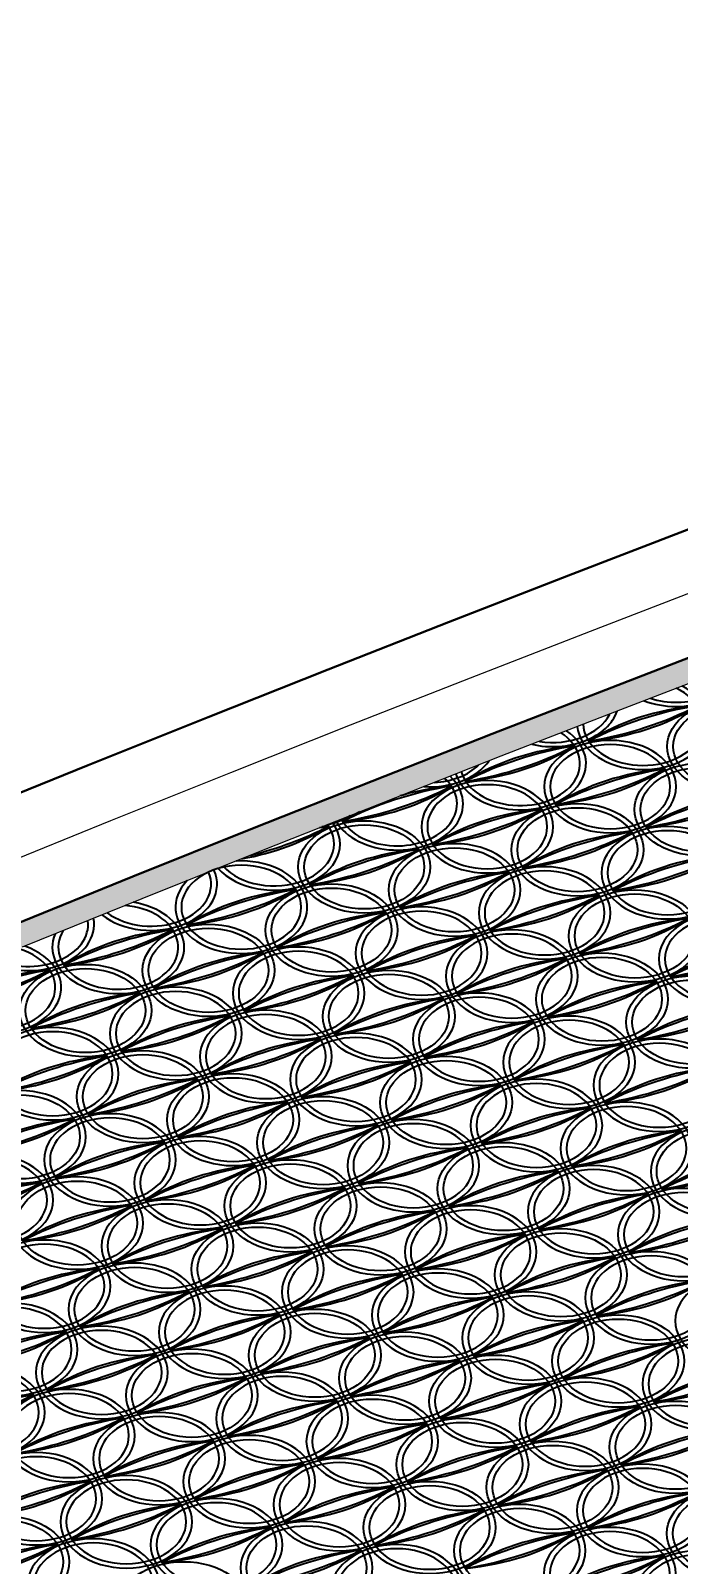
# Model space of a CAD drawing. Extents: x -2611510 to 954358, y -247163 to 181535.
# Drawn here: x 170616 to 176017, y 44740 to 57513 of the extents above; entities that cross this region are included whole.
import ezdxf

# ---------------------------------------------------------------- set-up
doc = ezdxf.new("R2010")
doc.units = 0
doc.linetypes.add('CENTER', pattern=[2, 1.25, -0.25, 0.25, -0.25])
doc.layers.get('Defpoints').update_dxf_attribs({"color": 8})
for name, color, linetype, lineweight in [('标注', 3, 'Continuous', 18), ('桥 中心线', 5, 'CENTER', 15), ('桥 构造粗实', 1, 'Continuous', 30)]:
    doc.layers.add(name, color=color, linetype=linetype, lineweight=lineweight)
doc.styles.add('仿宋字', font='仿宋_GB2312.TTF', dxfattribs={"width": 0.7})
doc.dimstyles.new('750', dxfattribs={"dimscale": 0, "dimtxt": 2.5, "dimasz": 1, "dimexe": 1, "dimexo": 1, "dimgap": 0, "dimtad": 0, "dimdec": 0, "dimlfac": 0.1, "dimrnd": 0.1, "dimzin": 12, "dimdsep": 46, "dimtxsty": '仿宋字', "dimblk": 'OBLIQUE', "dimcen": -1, "dimclrd": 256, "dimclre": 256, "dimclrt": 256, "dimadec": 4, "dimazin": 0, "dimtp": 2, "dimtm": 3, "dimtfac": 0.5, "dimtdec": 0, "dimtmove": 2, "dimatfit": 3, "dimldrblk": 'OBLIQUE', "dimfxl": 3, "dimfxlon": 1, "dimtvp": 0.7, "dimtolj": 1, "dimtzin": 12, "dimarcsym": 0})

# ---------------------------------------------------------------- blocks, each defined once
blk = doc.blocks.new('332323')
at = {"color": 8}
for centre, major_axis, start_param, end_param in [((5363, 12415), (550, 0), 4.208411, 6.221071), ((5363, 12415), (500, 0), 4.273088, 6.156535), ((5090, 11889), (550, 0), 3.210379, 7.22285), ((5090, 11889), (500, 0), 3.163002, 7.270132), ((5775, 10860), (1697, 0), 1.707987, 2.30627), ((6127, 10331), (-2505, 0), -1.335396, -0.933532), ((4404, 12917), (1697, 0), -1.433605, -0.835323), ((4052, 13446), (-2505, 0), 1.806196, 2.208061), ((4338, 12080), (-550, 0), 7.529908, 9.191627), ((4338, 12080), (-500, 0), 7.625521, 9.096014), ((4064, 11554), (550, 0), 3.368823, 7.07306), ((4064, 11554), (500, 0), 3.339515, 7.102279), ((4749, 10525), (1697, 0), 1.707987, 2.30627), ((5102, 9997), (2505, 0), 1.806196, 2.208061), ((3379, 12583), (1697, 0), -1.433605, -0.835323), ((3027, 13111), (2505, 0), -1.335396, -0.933532), ((4816, 11362), (-550, 0), 3.141593, 9.424778), ((4816, 11362), (-500, 0), 3.141593, 9.424778), ((3312, 11746), (550, 0), 4.618338, 5.828695), ((3312, 11746), (500, 0), 4.783256, 5.663777), ((5501, 10334), (1697, 0), 1.707987, 2.30627), ((5853, 9805), (-2505, 0), -1.335396, -0.933532), ((4131, 12391), (-1697, 0), 1.707987, 2.30627), ((3778, 12920), (2505, 0), -1.335396, -0.933532), ((3039, 11219), (-550, 0), 6.67101, 10.06263), ((3039, 11219), (-500, 0), 6.658167, 10.075382), ((3791, 11028), (-550, 0), 3.141593, 9.424778), ((3791, 11028), (-500, 0), 3.141593, 9.424778), ((4076, 9662), (-2505, 0), -1.335396, -0.933532), ((2354, 12248), (-1697, 0), 1.707987, 2.30627), ((2001, 12777), (2505, 0), -1.335396, -0.933532), ((3724, 10191), (1697, 0), 1.707987, 1.971312), ((6253, 10142), (1697, 0), 1.707987, 2.30627), ((6605, 9614), (-2505, 0), -1.335396, -0.933532), ((4883, 12200), (-1697, 0), 1.707987, 2.30627), ((4530, 12728), (-2505, 0), 1.806196, 2.208061), ((2287, 11411), (-550, 0), 8.165664, 8.573196), ((3724, 10191), (1697, 0), 2.197113, 2.30627), ((4476, 9999), (-1697, 0), -1.433605, -0.835323), ((4828, 9470), (-2505, 0), -1.335396, -0.933532), ((3105, 12056), (1697, 0), -1.433605, -0.835323), ((2753, 12585), (-2505, 0), 1.806196, 2.208061), ((2013, 10885), (550, 0), 3.69561, 6.763329), ((2013, 10885), (500, 0), 3.699039, 6.759797), ((1328, 11913), (-1697, 0), 1.819061, 2.30627), ((976, 12442), (-2505, 0), 1.911397, 2.208061), ((3051, 9327), (-2505, 0), -1.335396, -1.304724), ((2699, 9856), (-1697, 0), -1.433605, -1.400102), ((5294, 10645), (-550, 0), 3.141593, 9.424778), ((5294, 10645), (-500, 0), 3.141593, 9.424778), ((3517, 10502), (-550, 0), 3.141593, 9.424778), ((5228, 9808), (-1697, 0), -1.433605, -0.835323), ((5580, 9279), (-2505, 0), -1.335396, -0.933532), ((3857, 11865), (-1697, 0), 1.707987, 2.30627), ((3505, 12394), (2505, 0), -1.335396, -0.933532), ((1740, 10358), (-550, 0), 5.67159, 11.07587), ((3450, 9665), (1697, 0), 1.707987, 2.30627), ((3803, 9136), (2505, 0), 1.806196, 2.208061), ((2080, 11722), (-1697, 0), 1.707987, 2.30627), ((1728, 12250), (-2505, 0), 1.806196, 2.208061), ((5979, 9616), (1697, 0), 1.707987, 2.30627), ((6332, 9087), (-2505, 0), -1.335396, -0.933532), ((4609, 11673), (-1697, 0), 1.707987, 2.30627), ((4257, 12202), (2505, 0), -1.335396, -0.933532), ((988, 10550), (550, 0), 3.871521, 6.595802), ((988, 10550), (500, 0), 3.892455, 6.574739), ((1740, 10358), (-500, 0), 3.141593, 9.424778), ((4202, 9473), (1697, 0), 1.707987, 2.30627), ((4554, 8944), (-2505, 0), -1.335396, -0.933532), ((2832, 11530), (-1697, 0), 1.707987, 2.30627), ((2480, 12059), (2505, 0), -1.335396, -0.933532), ((4269, 10310), (-550, 0), 3.141593, 9.424778), ((4269, 10310), (-500, 0), 3.141593, 9.424778), ((2425, 9330), (1697, 0), 1.707987, 2.30627), ((2777, 8801), (-2505, 0), -1.335396, -0.933532), ((1055, 11387), (1697, 0), -1.433605, -0.835323), ((702, 11916), (-2505, 0), 1.806196, 2.208061), ((714, 10024), (550, 0), 2.847244, 7.625588), ((714, 10024), (500, 0), 2.733239, 7.739592), ((3243, 9975), (-550, 0), 3.141593, 9.424778), ((4954, 9281), (1697, 0), 1.707987, 2.30627), ((5306, 8753), (-2505, 0), -1.335396, -0.933532), ((3584, 11339), (1697, 0), -1.433605, -0.835323), ((3231, 11867), (-2505, 0), 1.806196, 2.208061), ((-37, 10215), (550, 0), 4.063146, 6.412427), ((-37, 10215), (500, 0), 4.10501, 6.370381), ((3177, 9138), (-1697, 0), -1.433605, -0.835323), ((3529, 8609), (-2505, 0), -1.335396, -0.933532), ((1806, 11195), (-1697, 0), 1.707987, 2.30627), ((1454, 11724), (-2505, 0), 1.806196, 2.208061), ((3243, 9975), (-500, 0), 3.141593, 9.424778), ((5706, 9090), (1697, 0), 1.707987, 2.30627), ((6058, 8561), (2505, 0), 1.806196, 2.208061), ((4335, 11147), (-1697, 0), 1.707987, 2.30627), ((3983, 11676), (2505, 0), -1.335396, -0.933532), ((5772, 9927), (-550, 0), 3.141593, 9.424778), ((5772, 9927), (-500, 0), 3.141593, 9.424778), ((1400, 8995), (-1697, 0), -1.433605, -0.835323), ((1752, 8466), (2505, 0), 1.806196, 2.208061), ((29, 11052), (-1697, 0), 1.707987, 2.30627), ((-323, 11581), (-2505, 0), 1.806196, 2.208061), ((3929, 8947), (1697, 0), 1.707987, 2.30627), ((4281, 8418), (2505, 0), 1.806196, 2.208061), ((2558, 11004), (-1697, 0), 1.707987, 2.30627), ((2206, 11533), (2505, 0), -1.335396, -0.933532), ((3995, 9784), (-550, 0), 3.141593, 9.424778), ((3995, 9784), (-500, 0), 3.141593, 9.424778), ((-311, 9689), (-550, 0), 6.233264, 10.531022), ((-311, 9689), (-500, 0), 6.1665, 10.598033), ((2151, 8804), (-1697, 0), -1.433605, -0.835323), ((2504, 8275), (2505, 0), 1.806196, 2.208061), ((781, 10861), (-1697, 0), 1.707987, 2.30627), ((429, 11390), (2505, 0), -1.335396, -0.933532), ((2218, 9641), (-550, 0), 3.141593, 9.424778), ((2218, 9641), (-500, 0), 3.141593, 9.424778), ((6457, 8898), (1697, 0), 1.707987, 2.30627), ((6810, 8370), (-2505, 0), -1.335396, -0.933532), ((5087, 10956), (-1697, 0), 1.707987, 2.30627), ((4735, 11484), (2505, 0), -1.335396, -0.933532), ((374, 8660), (1697, 0), 1.707987, 2.30627), ((727, 8132), (-2505, 0), -1.335396, -0.933532), ((-996, 10718), (-1697, 0), 1.707987, 2.30627), ((-1348, 11246), (-2505, 0), 1.806196, 2.208061), ((4680, 8755), (1697, 0), 1.707987, 2.30627), ((5033, 8226), (-2505, 0), -1.335396, -0.933532), ((3310, 10812), (1697, 0), -1.433605, -0.835323), ((2958, 11341), (2505, 0), -1.335396, -0.933532), ((2903, 8612), (1697, 0), 1.707987, 2.30627), ((3255, 8083), (-2505, 0), -1.335396, -0.933532), ((1533, 10669), (1697, 0), -1.433605, -0.835323), ((1181, 11198), (-2505, 0), 1.806196, 2.208061), ((5432, 8564), (-1697, 0), -1.433605, -0.835323), ((5784, 8035), (-2505, 0), -1.335396, -0.933532), ((4062, 10621), (1697, 0), -1.433605, -0.835323), ((3709, 11150), (-2505, 0), 1.806196, 2.208061), ((1126, 8469), (-1697, 0), -1.433605, -0.835323), ((1478, 7940), (-2505, 0), -1.335396, -0.933532), ((-244, 10526), (-1697, 0), 1.707987, 2.30627), ((-597, 11055), (-2505, 0), 1.806196, 2.208061), ((1193, 9306), (-550, 0), 3.141593, 9.424778), ((1193, 9306), (-500, 0), 3.141593, 9.424778), ((3655, 8421), (-1697, 0), -1.433605, -0.835323), ((4007, 7892), (-2505, 0), -1.335396, -0.933532), ((2285, 10478), (-1697, 0), 1.707987, 2.30627), ((1932, 11006), (-2505, 0), 1.806196, 2.208061), ((3721, 9258), (-550, 0), 3.141593, 9.424778), ((3721, 9258), (-500, 0), 3.141593, 9.424778), ((1878, 8277), (1697, 0), 1.707987, 2.30627), ((2230, 7749), (-2505, 0), -1.335396, -0.933532), ((507, 10335), (-1697, 0), 1.707987, 2.30627), ((155, 10863), (2505, 0), -1.335396, -0.933532), ((1944, 9114), (-550, 0), 3.141593, 9.424778), ((1944, 9114), (-500, 0), 3.141593, 9.424778), ((6184, 8372), (1697, 0), 1.707987, 2.30627), ((6536, 7843), (2505, 0), 1.806196, 2.208061), ((4813, 10429), (-1697, 0), 1.707987, 2.30627), ((4461, 10958), (2505, 0), -1.335396, -0.933532), ((167, 8971), (-550, 0), 3.141593, 9.424778), ((4407, 8229), (1697, 0), 1.707987, 2.30627), ((4759, 7700), (2505, 0), 1.806196, 2.208061), ((3036, 10286), (-1697, 0), 1.707987, 2.30627), ((2684, 10815), (2505, 0), -1.335396, -0.933532), ((4473, 9066), (-550, 0), 3.141593, 9.424778), ((4473, 9066), (-500, 0), 3.141593, 9.424778), ((167, 8971), (-500, 0), 3.141593, 9.424778), ((2630, 8086), (1697, 0), 1.707987, 2.30627), ((2982, 7557), (-2505, 0), -1.335396, -0.933532), ((1259, 10143), (-1697, 0), 1.707987, 2.30627), ((907, 10672), (2505, 0), -1.335396, -0.933532), ((2696, 8923), (-550, 0), 3.141593, 9.424778), ((2696, 8923), (-500, 0), 3.141593, 9.424778), ((5158, 8037), (1697, 0), 1.707987, 2.30627), ((5511, 7509), (-2505, 0), -1.335396, -0.933532), ((3788, 10095), (-1697, 0), 1.707987, 2.30627), ((3436, 10623), (2505, 0), -1.335396, -0.933532), ((5225, 8875), (-550, 0), 3.141593, 9.424778), ((5225, 8875), (-500, 0), 3.141593, 9.424778), ((852, 7943), (1697, 0), 1.707987, 2.30627), ((1205, 7414), (-2505, 0), -1.335396, -0.933532), ((-518, 10000), (-1697, 0), 1.707987, 2.30627), ((-870, 10529), (2505, 0), -1.335396, -0.933532), ((3381, 7894), (1697, 0), 1.707987, 2.30627), ((3734, 7365), (-2505, 0), -1.335396, -0.933532), ((2011, 9951), (-1697, 0), 1.707987, 2.30627), ((1659, 10480), (-2505, 0), 1.806196, 2.208061), ((5910, 7846), (-1697, 0), -1.433605, -0.835323), ((6262, 7317), (-2505, 0), -1.335396, -0.933532), ((4540, 9903), (1697, 0), -1.433605, -0.835323), ((4188, 10432), (-2505, 0), 1.806196, 2.208061), ((-106, 8445), (-550, 0), 3.141593, 9.424778), ((1604, 7751), (-1697, 0), -1.433605, -0.835323), ((1956, 7222), (-2505, 0), -1.335396, -0.933532), ((234, 9808), (1697, 0), -1.433605, -0.835323), ((-118, 10337), (-2505, 0), 1.806196, 2.208061), ((4133, 7703), (-1697, 0), -1.433605, -0.835323), ((4485, 7174), (-2505, 0), -1.335396, -0.933532), ((2763, 9760), (-1697, 0), 1.707987, 2.30627), ((2410, 10289), (-2505, 0), 1.806196, 2.208061), ((4200, 8540), (-550, 0), 3.141593, 9.424778), ((4200, 8540), (-500, 0), 3.141593, 9.424778), ((2356, 7560), (-1697, 0), -1.433605, -0.835323), ((2708, 7031), (-2505, 0), -1.335396, -0.933532), ((986, 9617), (-1697, 0), 1.707987, 2.30627), ((633, 10146), (-2505, 0), 1.806196, 2.208061), ((4885, 7511), (1697, 0), 1.707987, 2.30627), ((5237, 6982), (2505, 0), 1.806196, 2.208061), ((3514, 9568), (-1697, 0), 1.707987, 2.30627), ((3162, 10097), (2505, 0), -1.335396, -0.933532), ((4951, 8348), (-550, 0), 3.141593, 9.424778), ((4951, 8348), (-500, 0), 3.141593, 9.424778), ((579, 7416), (1697, 0), 1.707987, 2.30627), ((931, 6888), (-2505, 0), -1.335396, -0.933532), ((-792, 9474), (-1697, 0), 1.707987, 2.30627), ((-1144, 10002), (-2505, 0), 1.806196, 2.208061), ((645, 8253), (-550, 0), 3.141593, 9.424778), ((645, 8253), (-500, 0), 3.141593, 9.424778), ((3174, 8205), (-550, 0), 3.141593, 9.424778), ((1397, 8062), (-550, 0), 3.141593, 9.424778), ((3108, 7368), (1697, 0), 1.707987, 2.30627), ((3460, 6839), (-2505, 0), -1.335396, -0.933532), ((1737, 9425), (-1697, 0), 1.707987, 2.30627), ((1385, 9954), (2505, 0), -1.335396, -0.933532), ((3174, 8205), (-500, 0), 3.141593, 9.424778), ((5637, 7320), (1697, 0), 1.707987, 2.30627), ((5989, 6791), (-2505, 0), -1.335396, -0.933532), ((4266, 9377), (-1697, 0), 1.707987, 2.30627), ((3914, 9906), (2505, 0), -1.335396, -0.933532), ((5703, 8157), (-550, 0), 3.141593, 9.424778), ((-380, 7919), (-550, 0), 3.141593, 9.424778), ((1331, 7225), (1697, 0), 1.707987, 2.30627), ((1683, 6696), (-2505, 0), -1.335396, -0.933532), ((-40, 9282), (-1697, 0), 1.707987, 2.30627), ((-392, 9811), (2505, 0), -1.335396, -0.933532), ((1397, 8062), (-500, 0), 3.141593, 9.424778), ((3859, 7177), (1697, 0), 1.707987, 2.30627), ((4212, 6648), (-2505, 0), -1.335396, -0.933532), ((2489, 9234), (1697, 0), -1.433605, -0.835323), ((2137, 9762), (-2505, 0), 1.806196, 2.208061), ((6388, 7128), (1697, 0), 1.707987, 2.30627), ((6741, 6599), (-2505, 0), -1.335396, -0.933532), ((5018, 9185), (1697, 0), -1.433605, -0.835323), ((4666, 9714), (-2505, 0), 1.806196, 2.208061), ((-380, 7919), (-500, 0), 3.141593, 9.424778), ((2082, 7033), (-1697, 0), -1.433605, -0.835323), ((2435, 6505), (-2505, 0), -1.335396, -0.933532), ((712, 9091), (-1697, 0), 1.707987, 2.30627), ((360, 9619), (2505, 0), -1.335396, -0.933532), ((4678, 7822), (-550, 0), 3.141593, 9.424778), ((305, 6890), (-1697, 0), -1.433605, -0.835323), ((657, 6361), (-2505, 0), -1.335396, -0.933532), ((-1065, 8947), (1697, 0), -1.433605, -0.835323), ((-1417, 9476), (-2505, 0), 1.806196, 2.208061), ((372, 7727), (-550, 0), 3.141593, 9.424778), ((4611, 6985), (-1697, 0), -1.433605, -0.835323), ((4963, 6456), (-2505, 0), -1.335396, -0.933532), ((3241, 9042), (-1697, 0), 1.707987, 2.30627), ((2889, 9571), (-2505, 0), 1.806196, 2.208061), ((4678, 7822), (-500, 0), 3.141593, 9.424778), ((1124, 7536), (-550, 0), 3.141593, 9.424778), ((2834, 6842), (1697, 0), 1.707987, 2.30627), ((3186, 6313), (-2505, 0), -1.335396, -0.933532), ((1464, 8899), (-1697, 0), 1.707987, 2.30627), ((1111, 9428), (-2505, 0), 1.806196, 2.208061), ((5363, 6793), (1697, 0), 1.707987, 2.30627), ((5715, 6265), (2505, 0), 1.806196, 2.208061), ((3993, 8851), (-1697, 0), 1.707987, 2.30627), ((3640, 9379), (2505, 0), -1.335396, -0.933532), ((5430, 7631), (-550, 0), 3.141593, 9.424778), ((5430, 7631), (-500, 0), 3.141593, 9.424778), ((1057, 6699), (1697, 0), 1.707987, 2.30627), ((1409, 6170), (-2505, 0), -1.335396, -0.933532), ((-313, 8756), (-1697, 0), 1.707987, 2.30627), ((-666, 9285), (2505, 0), -1.335396, -0.933532), ((1124, 7536), (-500, 0), 3.141593, 9.424778), ((3586, 6650), (1697, 0), 1.707987, 2.30627), ((3938, 6122), (-2505, 0), -1.335396, -0.933532), ((2215, 8707), (-1697, 0), 1.707987, 2.30627), ((1863, 9236), (2505, 0), -1.335396, -0.933532), ((3652, 7487), (-550, 0), 3.141593, 9.424778), ((3652, 7487), (-500, 0), 3.141593, 9.424778), ((1809, 6507), (1697, 0), 1.707987, 2.30627), ((2161, 5978), (-2505, 0), -1.335396, -0.933532), ((438, 8564), (-1697, 0), 1.707987, 2.30627), ((86, 9093), (-2505, 0), 1.806196, 2.208061), ((6115, 6602), (1697, 0), 1.707987, 2.30627), ((6467, 6073), (-2505, 0), -1.335396, -0.933532), ((4744, 8659), (1697, 0), -1.433605, -0.835323), ((4392, 9188), (2505, 0), -1.335396, -0.933532), ((98, 7201), (-550, 0), 3.141593, 9.424778), ((98, 7201), (-500, 0), 3.141593, 9.424778), ((2627, 7153), (-550, 0), 3.141593, 9.424778), ((4338, 6459), (1697, 0), 1.707987, 2.30627), ((4690, 5930), (-2505, 0), -1.335396, -0.933532), ((2967, 8516), (1697, 0), -1.433605, -0.835323), ((2615, 9045), (-2505, 0), 1.806196, 2.208061), ((2560, 6316), (-1697, 0), -1.433605, -0.835323), ((2913, 5787), (-2505, 0), -1.335396, -0.933532), ((1190, 8373), (-1697, 0), 1.707987, 2.30627), ((838, 8902), (-2505, 0), 1.806196, 2.208061), ((2627, 7153), (-500, 0), 3.141593, 9.424778), ((5089, 6267), (-1697, 0), -1.433605, -0.835323), ((5442, 5738), (2505, 0), 1.806196, 2.208061), ((3719, 8324), (-1697, 0), 1.707987, 2.30627), ((3367, 8853), (-2505, 0), 1.806196, 2.208061), ((5156, 7104), (-550, 0), 3.141593, 9.424778), ((5156, 7104), (-500, 0), 3.141593, 9.424778), ((783, 6172), (1697, 0), 1.707987, 2.30627), ((1136, 5644), (-2505, 0), -1.335396, -0.933532), ((-587, 8230), (-1697, 0), 1.707987, 2.30627), ((-939, 8758), (-2505, 0), 1.806196, 2.208061), ((850, 7009), (-550, 0), 3.141593, 9.424778), ((3312, 6124), (1697, 0), 1.707987, 2.30627), ((3664, 5595), (-2505, 0), -1.335396, -0.933532), ((1942, 8181), (-1697, 0), 1.707987, 2.30627), ((1590, 8710), (2505, 0), -1.335396, -0.933532), ((3379, 6961), (-550, 0), 3.141593, 9.424778), ((3379, 6961), (-500, 0), 3.141593, 9.424778), ((5908, 6913), (-550, 0), 3.141593, 9.424778), ((1535, 5981), (1697, 0), 1.707987, 2.30627), ((1887, 5452), (-2505, 0), -1.335396, -0.933532), ((165, 8038), (-1697, 0), 1.707987, 2.30627), ((-188, 8567), (2505, 0), -1.335396, -0.933532), ((1602, 6818), (-550, 0), 3.141593, 9.424778), ((1602, 6818), (-500, 0), 3.141593, 9.424778), ((4131, 6770), (-550, 0), 3.141593, 9.424778), ((5841, 6076), (1697, 0), 1.707987, 2.30627), ((6193, 5547), (2505, 0), 1.806196, 2.208061), ((4471, 8133), (-1697, 0), 1.707987, 2.30627), ((4118, 8662), (2505, 0), -1.335396, -0.933532), ((-175, 6675), (-550, 0), 3.141593, 9.424778), ((4064, 5933), (1697, 0), 1.707987, 2.30627), ((4416, 5404), (-2505, 0), -1.335396, -0.933532), ((2694, 7990), (-1697, 0), 1.707987, 2.30627), ((2341, 8518), (2505, 0), -1.335396, -0.933532), ((4131, 6770), (-500, 0), 3.141593, 9.424778), ((-175, 6675), (-500, 0), 3.141593, 9.424778), ((2287, 5789), (1697, 0), 1.707987, 2.30627), ((2639, 5261), (-2505, 0), -1.335396, -0.933532), ((916, 7847), (-1697, 0), 1.707987, 2.30627), ((564, 8375), (2505, 0), -1.335396, -0.933532), ((4816, 5741), (1697, 0), 1.707987, 2.30627), ((5168, 5212), (-2505, 0), -1.335396, -0.933532), ((3445, 7798), (-1697, 0), 1.707987, 2.30627), ((3093, 8327), (-2505, 0), 1.806196, 2.208061), ((510, 5646), (-1697, 0), -1.433605, -0.835323), ((862, 5117), (-2505, 0), -1.335396, -0.933532), ((-861, 7703), (1697, 0), -1.433605, -0.835323), ((-1213, 8232), (2505, 0), -1.335396, -0.933532), ((576, 6483), (-550, 0), 3.141593, 9.424778), ((576, 6483), (-500, 0), 3.141593, 9.424778), ((3039, 5598), (-1697, 0), -1.433605, -0.835323), ((3391, 5069), (-2505, 0), -1.335396, -0.933532), ((1668, 7655), (1697, 0), -1.433605, -0.835323), ((1316, 8184), (-2505, 0), 1.806196, 2.208061), ((5634, 6387), (-550, 0), 3.141593, 9.424778), ((1328, 6292), (-550, 0), 3.141593, 9.424778), ((5567, 5549), (-1697, 0), -1.433605, -0.835323), ((5920, 5021), (-2505, 0), -1.335396, -0.933532), ((4197, 7607), (-1697, 0), 1.707987, 2.30627), ((3845, 8135), (-2505, 0), 1.806196, 2.208061), ((5634, 6387), (-500, 0), 3.141593, 9.424778), ((-449, 6149), (-550, 0), 3.141593, 9.424778), ((1261, 5455), (-1697, 0), -1.433605, -0.835323), ((1614, 4926), (-2505, 0), -1.335396, -0.933532), ((-109, 7512), (-1697, 0), 1.707987, 2.30627), ((-461, 8041), (-2505, 0), 1.806196, 2.208061), ((3790, 5406), (-1697, 0), -1.433605, -0.835323), ((4143, 4878), (-2505, 0), -1.335396, -0.933532), ((2420, 7463), (-1697, 0), 1.707987, 2.30627), ((2068, 7992), (-2505, 0), 1.806196, 2.208061), ((6319, 5358), (1697, 0), 1.707987, 2.30627), ((6671, 4829), (2505, 0), 1.806196, 2.208061), ((4949, 7415), (-1697, 0), 1.707987, 2.30627), ((4597, 7944), (2505, 0), -1.335396, -0.933532), ((-449, 6149), (-500, 0), 3.141593, 9.424778), ((2013, 5263), (1697, 0), 1.707987, 2.30627), ((2365, 4734), (-2505, 0), -1.335396, -0.933532), ((643, 7320), (-1697, 0), 1.707987, 2.30627), ((291, 7849), (-2505, 0), 1.806196, 2.208061), ((2080, 6100), (-550, 0), 3.141593, 9.424778), ((2080, 6100), (-500, 0), 3.141593, 9.424778), ((4542, 5215), (1697, 0), 1.707987, 2.30627), ((4894, 4686), (-2505, 0), -1.335396, -0.933532), ((3172, 7272), (-1697, 0), 1.707987, 2.30627), ((2819, 7801), (2505, 0), -1.335396, -0.933532), ((4609, 6052), (-550, 0), 3.141593, 9.424778), ((4609, 6052), (-500, 0), 3.141593, 9.424778), ((236, 5120), (1697, 0), 1.707987, 2.30627), ((588, 4591), (-2505, 0), -1.335396, -0.933532), ((-1134, 7177), (-1697, 0), 1.707987, 2.30627), ((-1487, 7706), (2505, 0), -1.335396, -0.933532), ((303, 5957), (-550, 0), 3.141593, 9.424778), ((303, 5957), (-500, 0), 3.141593, 9.424778), ((2832, 5909), (-550, 0), 3.141593, 9.424778), ((1054, 5765), (-550, 0), 3.141593, 9.424778), ((2765, 5072), (1697, 0), 1.707987, 2.30627), ((3117, 4543), (-2505, 0), -1.335396, -0.933532), ((1395, 7129), (-1697, 0), 1.707987, 2.30627), ((1042, 7658), (2505, 0), -1.335396, -0.933532), ((2832, 5909), (-500, 0), 3.141593, 9.424778), ((5294, 5023), (1697, 0), 1.707987, 2.30627), ((5646, 4494), (-2505, 0), -1.335396, -0.933532), ((3923, 7080), (1697, 0), -1.433605, -0.835323), ((3571, 7609), (-2505, 0), 1.806196, 2.208061), ((988, 4928), (1697, 0), 1.707987, 2.30627), ((1340, 4400), (-2505, 0), -1.335396, -0.933532), ((-383, 6986), (1697, 0), -1.433605, -0.835323), ((-735, 7514), (2505, 0), -1.335396, -0.933532), ((1054, 5765), (-500, 0), 3.141593, 9.424778), ((3517, 4880), (-1697, 0), -1.433605, -0.835323), ((3869, 4351), (-2505, 0), -1.335396, -0.933532), ((2146, 6937), (-1697, 0), 1.707987, 2.30627), ((1794, 7466), (2505, 0), -1.335396, -0.933532), ((6046, 4832), (-1697, 0), -1.433605, -0.835323), ((6398, 4303), (-2505, 0), -1.335396, -0.933532), ((4675, 6889), (-1697, 0), 1.707987, 2.30627), ((4323, 7418), (-2505, 0), 1.806196, 2.208061), ((1740, 4737), (-1697, 0), -1.433605, -0.835323), ((2092, 4208), (-2505, 0), -1.335396, -0.933532), ((369, 6794), (-1697, 0), 1.707987, 2.30627), ((17, 7323), (-2505, 0), 1.806196, 2.208061), ((1806, 5574), (-550, 0), 3.141593, 9.424778), ((29, 5431), (-550, 0), 3.141593, 9.424778), ((29, 5431), (-500, 0), 3.141593, 9.424778), ((2558, 5382), (-550, 0), 3.141593, 9.424778), ((4268, 4689), (1697, 0), 1.707987, 2.30627), ((4621, 4160), (-2505, 0), -1.335396, -0.933532), ((2898, 6746), (-1697, 0), 1.707987, 2.30627), ((2546, 7275), (-2505, 0), 1.806196, 2.208061), ((781, 5239), (-550, 0), 3.141593, 9.424778), ((2491, 4545), (1697, 0), 1.707987, 2.30627), ((2844, 4017), (-2505, 0), -1.335396, -0.933532), ((1121, 6603), (-1697, 0), 1.707987, 2.30627), ((769, 7131), (2505, 0), -1.335396, -0.933532), ((2558, 5382), (-500, 0), 3.141593, 9.424778), ((5020, 4497), (1697, 0), 1.707987, 2.30627), ((5373, 3968), (-2505, 0), -1.335396, -0.933532), ((3650, 6554), (-1697, 0), 1.707987, 2.30627), ((3298, 7083), (2505, 0), -1.335396, -0.933532), ((5087, 5334), (-550, 0), 3.141593, 9.424778), ((5087, 5334), (-500, 0), 3.141593, 9.424778), ((714, 4402), (1697, 0), 1.707987, 2.30627), ((1067, 3873), (2505, 0), 1.806196, 2.208061), ((-656, 6459), (-1697, 0), 1.707987, 2.30627), ((-1008, 6988), (-2505, 0), 1.806196, 2.208061), ((781, 5239), (-500, 0), 3.141593, 9.424778), ((3243, 4354), (1697, 0), 1.707987, 2.30627), ((3595, 3825), (-2505, 0), -1.335396, -0.933532), ((1873, 6411), (1697, 0), -1.433605, -0.835323), ((1520, 6940), (-2505, 0), 1.806196, 2.208061), ((1466, 4211), (-1697, 0), -1.433605, -0.835323), ((1818, 3682), (-2505, 0), -1.335396, -0.933532), ((96, 6268), (1697, 0), -1.433605, -0.835323), ((-257, 6797), (2505, 0), -1.335396, -0.933532), ((1533, 5048), (-550, 0), 3.141593, 9.424778), ((1533, 5048), (-500, 0), 3.141593, 9.424778), ((4061, 4999), (-550, 0), 3.141593, 9.424778), ((5772, 4305), (1697, 0), 1.707987, 2.30627), ((6124, 3777), (-2505, 0), -1.335396, -0.933532), ((4402, 6363), (1697, 0), -1.433605, -0.835323), ((4049, 6891), (-2505, 0), 1.806196, 2.208061), ((2284, 4856), (-550, 0), 3.141593, 9.424778), ((3995, 4162), (-1697, 0), -1.433605, -0.835323), ((4347, 3634), (-2505, 0), -1.335396, -0.933532), ((2624, 6219), (1697, 0), -1.433605, -0.835323), ((2272, 6748), (-2505, 0), 1.806196, 2.208061), ((4061, 4999), (-500, 0), 3.141593, 9.424778), ((2218, 4019), (1697, 0), 1.707987, 2.30627), ((2570, 3490), (-2505, 0), -1.335396, -0.933532), ((847, 6076), (-1697, 0), 1.707987, 2.30627), ((495, 6605), (-2505, 0), 1.806196, 2.208061), ((4747, 3971), (1697, 0), 1.707987, 2.30627), ((5099, 3442), (-2505, 0), -1.335396, -0.933532), ((3376, 6028), (-1697, 0), 1.707987, 2.30627), ((3024, 6557), (2505, 0), -1.335396, -0.933532), ((4813, 4808), (-550, 0), 3.141593, 9.424778), ((4813, 4808), (-500, 0), 3.141593, 9.424778), ((441, 3876), (-1697, 0), -1.433605, -0.835323), ((793, 3347), (2505, 0), 1.806196, 2.208061), ((-930, 5933), (1697, 0), -1.433605, -0.835323), ((-1282, 6462), (2505, 0), -1.335396, -0.933532), ((507, 4713), (-550, 0), 3.141593, 9.424778), ((507, 4713), (-500, 0), 3.141593, 9.424778), ((2969, 3828), (1697, 0), 1.707987, 2.30627), ((3322, 3299), (-2505, 0), -1.335396, -0.933532), ((1599, 5885), (-1697, 0), 1.707987, 2.30627), ((1247, 6414), (2505, 0), -1.335396, -0.933532), ((3036, 4665), (-550, 0), 3.141593, 9.424778), ((3036, 4665), (-500, 0), 3.141593, 9.424778), ((5565, 4616), (-550, 0), 3.141593, 9.424778), ((5498, 3779), (1697, 0), 1.707987, 2.30627), ((5851, 3250), (-2505, 0), -1.335396, -0.933532), ((4128, 5836), (-1697, 0), 1.707987, 2.30627), ((3776, 6365), (2505, 0), -1.335396, -0.933532), ((5565, 4616), (-500, 0), 3.141593, 9.424778)]:
    blk.add_ellipse(centre, major_axis=major_axis, ratio=0.7, start_param=start_param, end_param=end_param, dxfattribs=at)
for centre, major_axis in [((5841, 11697), (550, 0)), ((5841, 11697), (500, 0)), ((5568, 11171), (550, 0)), ((5568, 11171), (500, 0)), ((4542, 10836), (550, 0)), ((4542, 10836), (500, 0)), ((2765, 10693), (550, 0)), ((2765, 10693), (500, 0)), ((3517, 10502), (500, 0)), ((2492, 10167), (550, 0)), ((2492, 10167), (500, 0)), ((5020, 10118), (550, 0)), ((5020, 10118), (500, 0)), ((1466, 9832), (550, 0)), ((1466, 9832), (500, 0)), ((4747, 9592), (550, 0)), ((4747, 9592), (500, 0)), ((441, 9497), (550, 0)), ((441, 9497), (500, 0)), ((2970, 9449), (550, 0)), ((2970, 9449), (500, 0)), ((5499, 9401), (550, 0)), ((5499, 9401), (500, 0)), ((919, 8780), (550, 0)), ((919, 8780), (500, 0)), ((3448, 8731), (550, 0)), ((3448, 8731), (500, 0)), ((1671, 8588), (550, 0)), ((1671, 8588), (500, 0)), ((-106, 8445), (500, 0)), ((2423, 8397), (550, 0)), ((2423, 8397), (500, 0)), ((5703, 8157), (500, 0)), ((3926, 8014), (550, 0)), ((3926, 8014), (500, 0)), ((2149, 7870), (550, 0)), ((2149, 7870), (500, 0)), ((372, 7727), (500, 0)), ((2901, 7679), (550, 0)), ((2901, 7679), (500, 0)), ((1875, 7344), (550, 0)), ((1875, 7344), (500, 0)), ((4404, 7296), (550, 0)), ((4404, 7296), (500, 0)), ((850, 7009), (500, 0)), ((2353, 6626), (550, 0)), ((2353, 6626), (500, 0)), ((4882, 6578), (550, 0)), ((4882, 6578), (500, 0)), ((3105, 6435), (550, 0)), ((3105, 6435), (500, 0)), ((1328, 6292), (500, 0)), ((3857, 6243), (550, 0)), ((3857, 6243), (500, 0)), ((5360, 5860), (550, 0)), ((5360, 5860), (500, 0)), ((3583, 5717), (550, 0)), ((3583, 5717), (500, 0)), ((1806, 5574), (500, 0)), ((4335, 5526), (550, 0)), ((4335, 5526), (500, 0)), ((3310, 5191), (550, 0)), ((3310, 5191), (500, 0)), ((5839, 5143), (550, 0)), ((5839, 5143), (500, 0)), ((-245, 4905), (550, 0)), ((-245, 4905), (500, 0)), ((2284, 4856), (500, 0)), ((1259, 4522), (550, 0))]:
    blk.add_ellipse(centre, major_axis=major_axis, ratio=0.7, dxfattribs=at)
blk = doc.blocks.new('_Oblique')
at = {"color": 0, "linetype": 'ByBlock', "lineweight": -2}
blk.add_line((-0.5, -0.5), (0.5, 0.5), dxfattribs=at)
blk = doc.blocks.new('*D302')
at = {"layer": 'Defpoints', "color": 0, "transparency": 16777216}
for p in [(172282, 73637), (172282, 38667), (170282, 31213)]:
    blk.add_point(p, dxfattribs=at)
at = {"layer": '标注', "lineweight": -2, "transparency": 16777216}
for p, q in [((170282, 71637), (170282, 74637)), ((172282, 71637), (172282, 74637)), ((170282, 73637), (172282, 73637))]:
    blk.add_line(p, q, dxfattribs=at)
at = {"layer": '标注', "lineweight": -2, "transparency": 16777216, "xscale": 1000.0000020837, "yscale": 1000.0000020837, "zscale": 1000.0000020837, "rotation": 180}
blk.add_blockref('_Oblique', (170282, 73637), dxfattribs=at)
at = {"layer": '标注', "lineweight": -2, "transparency": 16777216, "xscale": 1000.0000020837, "yscale": 1000.0000020837, "zscale": 1000.0000020837}
blk.add_blockref('_Oblique', (172282, 73637), dxfattribs=at)
at = {"layer": '标注', "transparency": 16777216, "insert": (171282, 75887), "char_height": 2500, "attachment_point": 5, "style": '仿宋字'}
blk.add_mtext('\\A1;200', dxfattribs=at)
blk = doc.blocks.new('*D303')
at = {"layer": 'Defpoints', "color": 0, "transparency": 16777216}
for p in [(191282, 73637), (191282, 40163), (172282, 31213)]:
    blk.add_point(p, dxfattribs=at)
at = {"layer": '标注', "lineweight": -2, "transparency": 16777216}
for p, q in [((172282, 71637), (172282, 74637)), ((191282, 71637), (191282, 74637)), ((172282, 73637), (191282, 73637))]:
    blk.add_line(p, q, dxfattribs=at)
at = {"layer": '标注', "lineweight": -2, "transparency": 16777216, "xscale": 1000.0000020837, "yscale": 1000.0000020837, "zscale": 1000.0000020837, "rotation": 180}
blk.add_blockref('_Oblique', (172282, 73637), dxfattribs=at)
at = {"layer": '标注', "lineweight": -2, "transparency": 16777216, "xscale": 1000.0000020837, "yscale": 1000.0000020837, "zscale": 1000.0000020837}
blk.add_blockref('_Oblique', (191282, 73637), dxfattribs=at)
at = {"layer": '标注', "transparency": 16777216, "insert": (181782, 75387), "char_height": 2500, "attachment_point": 5, "style": '仿宋字'}
blk.add_mtext('\\A1;1900', dxfattribs=at)
blk = doc.blocks.new('*D348')
at = {"layer": 'Defpoints', "color": 0}
for p in [(374282, 83145), (170282, 72375), (374282, 37143)]:
    blk.add_point(p, dxfattribs=at)
at = {"layer": '标注', "lineweight": -2}
for p, q in [((170282, 81145), (170282, 84145)), ((374282, 81145), (374282, 84145)), ((170282, 83145), (374282, 83145))]:
    blk.add_line(p, q, dxfattribs=at)
at = {"layer": '标注', "lineweight": -2, "xscale": 1000.0000020837, "yscale": 1000.0000020837, "zscale": 1000.0000020837, "rotation": 180}
blk.add_blockref('_Oblique', (170282, 83145), dxfattribs=at)
at = {"layer": '标注', "lineweight": -2, "xscale": 1000.0000020837, "yscale": 1000.0000020837, "zscale": 1000.0000020837}
blk.add_blockref('_Oblique', (374282, 83145), dxfattribs=at)
at = {"layer": '标注', "insert": (272282, 84810), "char_height": 2500, "attachment_point": 5, "style": '仿宋字'}
blk.add_mtext('\\A1;20400', dxfattribs=at)

msp = doc.modelspace()

# ---------------------------------------------------------------- hatches: boundary and pattern name
h = msp.add_hatch(color=8)
h.paths.add_polyline_path([(155492.8, 43527.9), (156491.3, 43991.6), (157489.8, 44451.2), (158488.3, 44906.9), (159486.8, 45358.6), (160485.3, 45806.3), (161483.8, 46250), (162482.3, 46689.8), (163480.7, 47125.5), (164479.2, 47557.3), (165477.6, 47985.1), (166476.1, 48408.9), (167474.5, 48828.8), (168473, 49244.6), (169471.4, 49656.5), (170469.8, 50064.4), (171468.2, 50468.3), (172466.6, 50868.2), (173465, 51264.1), (174463.4, 51656.1), (175461.8, 52044.1), (176460.2, 52428.1), (177458.6, 52808.1), (178456.9, 53184.1), (179455.3, 53556.1), (180453.6, 53924.2), (181452, 54288.3), (182450.3, 54648.4), (183448.7, 55004.5), (184447, 55356.7), (185445.3, 55704.8), (186443.6, 56049), (187441.9, 56389.2), (188440.2, 56725.4), (189438.5, 57057.7), (190436.8, 57385.9), (191435.1, 57710.2), (192433.4, 58030.5), (193431.7, 58346.8), (194429.9, 58659.1), (195428.2, 58967.5), (196426.5, 59271.9), (197424.7, 59572.2), (198422.9, 59868.7), (199421.2, 60161.1), (200419.4, 60449.5), (201417.6, 60734), (202415.9, 61014.5), (203414.1, 61291), (204412.3, 61563.5), (205410.5, 61832.1), (206408.7, 62096.7), (207406.9, 62357.2), (208405.1, 62613.8), (209403.3, 62866.5), (210401.4, 63115.1), (211399.6, 63359.8), (212397.8, 63600.5), (213396, 63837.2), (214394.1, 64069.9), (215392.3, 64298.7), (216390.4, 64523.5), (217388.6, 64744.3), (218386.7, 64961.1), (219384.8, 65173.9), (220383, 65382.8), (221381.1, 65587.6), (222379.2, 65788.5), (223377.3, 65985.5), (224375.5, 66178.4), (225373.6, 66367.4), (226371.7, 66552.3), (227369.8, 66733.3), (228367.9, 66910.4), (229188.8, 67052.7, -0.9291183), (229333.4, 66268.1), (229281.5, 66254.5), (228281.5, 65986.8), (227281.5, 65712.7), (226281.5, 65432.2), (225281.5, 65145.5), (224281.5, 64852.4), (223281.5, 64553), (222281.5, 64247.2), (221281.5, 63935.1), (220281.5, 63616.7), (219281.5, 63291.9), (218281.5, 62960.8), (217281.5, 62623.4), (216281.5, 62279.6), (215281.5, 61929.5), (214281.5, 61573.1), (213281.5, 61210.4), (212281.5, 60841.3), (211281.5, 60465.9), (210281.5, 60084.2), (209281.5, 59696.2), (208281.5, 59301.8), (207281.5, 58901.1), (206281.5, 58494.1), (205281.5, 58080.7), (204281.5, 57661), (203281.5, 57235), (202281.5, 56802.7), (201281.5, 56364.1), (200281.5, 55919.1), (199281.5, 55467.8), (198281.5, 55010.2), (197281.5, 54546.3), (196281.5, 54076), (195281.5, 53599.5), (194281.5, 53116.6), (193281.5, 52627.4), (192281.5, 52131.9), (191281.5, 51630), (190281.5, 51121.8), (189281.5, 50607.4), (188281.5, 50086.6), (187281.5, 49559.5), (186281.5, 49026), (185281.5, 48486.3), (184281.5, 47940.2), (183281.5, 47387.9), (182281.5, 46829.2), (181281.5, 46264.2), (180281.5, 45692.8), (179281.5, 45115.2), (178281.5, 44531.3), (177281.5, 43941), (176281.5, 43344.4), (175281.5, 42741.5), (174281.5, 42132.3), (173281.5, 41516.8), (173025.6, 41357.7), (152285.9, 41168.6, -0.7595159), (152072.4, 41909.1), (152497.2, 42113.1), (153495.8, 42588.7), (154494.3, 43060.3)])
h.paths.add_polyline_path([(173176.3, 41686.9), (172967.7, 41557.2), (152284.1, 41368.6, -0.7425297), (152170, 41734.1), (152583.5, 41932.7), (153581.5, 42408), (154579.4, 42879.3), (155577.3, 43346.7), (156575.3, 43810.1), (157573.2, 44269.4), (158571.1, 44724.8), (159569, 45176.2), (160566.8, 45623.7), (161564.7, 46067.1), (162562.6, 46506.6), (163560.4, 46942.1), (164558.3, 47373.6), (165556.1, 47801.2), (166553.9, 48224.7), (167551.7, 48644.3), (168549.5, 49059.9), (169547.3, 49471.5), (170545.1, 49879.1), (171542.9, 50282.7), (172540.7, 50682.4), (173538.4, 51078.1), (174536.2, 51469.8), (175533.9, 51857.5), (176531.7, 52241.3), (177529.4, 52621), (178527.1, 52996.8), (179524.8, 53368.6), (180522.5, 53736.4), (181520.2, 54100.3), (182517.9, 54460.1), (183515.5, 54816), (184513.2, 55167.9), (185510.8, 55515.9), (186508.5, 55859.8), (187506.1, 56199.8), (188503.7, 56535.8), (189501.3, 56867.8), (190499, 57195.8), (191496.6, 57519.9), (192494.1, 57839.9), (193491.7, 58156), (194489.3, 58468.1), (195486.9, 58776.3), (196484.4, 59080.4), (197482, 59380.6), (198479.5, 59676.8), (199477.1, 59969), (200474.6, 60257.3), (201472.1, 60541.6), (202469.6, 60821.8), (203467.1, 61098.2), (204464.6, 61370.5), (205462.1, 61638.9), (206459.6, 61903.2), (207457.1, 62163.6), (208454.5, 62420.1), (209452, 62672.5), (210449.4, 62921), (211446.9, 63165.5), (212444.3, 63406), (213441.7, 63642.5), (214439.2, 63875.1), (215436.6, 64103.7), (216434, 64328.3), (217431.4, 64548.9), (218428.8, 64765.5), (219426.2, 64978.2), (220423.6, 65186.9), (221420.9, 65391.6), (222418.3, 65592.4), (223415.7, 65789.2), (224413, 65982), (225410.4, 66170.8), (226407.7, 66355.6), (227405.1, 66536.5), (228402.4, 66713.4), (229180.7, 66848.3, -1.0024675), (229282.8, 66461.6), (229230.3, 66447.9), (228229.2, 66179.8), (227228.1, 65905.4), (226226.9, 65624.7), (225225.8, 65337.6), (224224.7, 65044.2), (223223.6, 64744.4), (222222.5, 64438.3), (221221.4, 64125.8), (220220.3, 63807.1), (219219.2, 63482), (218218.1, 63150.5), (217217, 62812.7), (216215.9, 62468.6), (215214.9, 62118.1), (214213.8, 61761.3), (213212.8, 61398.2), (212211.7, 61028.8), (211210.7, 60653), (210209.7, 60270.9), (209208.6, 59882.4), (208207.6, 59487.6), (207206.6, 59086.5), (206205.6, 58679.1), (205204.6, 58265.3), (204203.6, 57845.2), (203202.6, 57418.8), (202201.6, 56986.1), (201200.7, 56547), (200199.7, 56101.6), (199198.8, 55649.9), (198197.8, 55191.9), (197196.9, 54727.5), (196195.9, 54256.8), (195195, 53779.8), (194194.1, 53296.5), (193193.2, 52806.8), (192192.2, 52310.8), (191191.3, 51808.5), (190190.4, 51299.9), (189189.6, 50785), (188188.7, 50263.7), (187187.8, 49736.2), (186186.9, 49202.3), (185186.1, 48662.1), (184185.2, 48115.5), (183184.4, 47562.7), (182183.5, 47003.5), (181182.7, 46438.1), (180181.9, 45866.3), (179181.1, 45288.2), (178180.2, 44703.7), (177179.4, 44113), (176178.6, 43515.9), (175177.8, 42912.6), (174177.1, 42302.9)], flags=16)

# ---------------------------------------------------------------- linework, layer by layer
at = {"layer": '桥 中心线', "color": 8, "ltscale": 3000}
msp.add_lwpolyline([(186281.5, 56522), (185281.5, 56177.2), (184281.5, 55828.5), (183281.5, 55475.8), (182281.5, 55119), (181281.5, 54758.3), (180281.5, 54393.6), (179281.5, 54025), (178281.5, 53652.3), (177281.5, 53275.7), (176281.5, 52895), (175281.5, 52510.4), (174281.5, 52121.8), (173281.5, 51729.2), (172281.5, 51332.7), (171281.5, 50932.1), (170281.5, 50527.6)], dxfattribs=at)
at = {"layer": '桥 构造粗实'}
for points in [[(187121.1, 57336.3), (186119.4, 56995), (185117.7, 56649.6), (184116, 56300.3), (183114.3, 55947), (182112.7, 55589.7), (181111, 55228.4), (180109.4, 54863.1), (179107.7, 54493.8), (178106.1, 54120.5), (177104.4, 53743.3), (176102.8, 53362), (175101.2, 52976.8), (174099.6, 52587.6), (173098, 52194.3), (172096.4, 51797.1), (171094.8, 51395.9), (170093.2, 50990.7)], [(186443.6, 56049), (185445.3, 55704.8), (184447, 55356.7), (183448.7, 55004.5), (182450.3, 54648.4), (181452, 54288.3), (180453.6, 53924.2), (179455.3, 53556.1), (178456.9, 53184.1), (177458.6, 52808.1), (176460.2, 52428.1), (175461.8, 52044.1), (174463.4, 51656.1), (173465, 51264.1), (172466.6, 50868.2), (171468.2, 50468.3), (170469.8, 50064.4)]]:
    msp.add_lwpolyline(points, dxfattribs=at)
at = {"layer": '桥 构造粗实', "color": 252, "lineweight": 15}
msp.add_lwpolyline([(186508.5, 55859.8), (185510.8, 55515.9), (184513.2, 55167.9), (183515.5, 54816), (182517.9, 54460.1), (181520.2, 54100.3), (180522.5, 53736.4), (179524.8, 53368.6), (178527.1, 52996.8), (177529.4, 52621), (176531.7, 52241.3), (175533.9, 51857.5), (174536.2, 51469.8), (173538.4, 51078.1), (172540.7, 50682.4), (171542.9, 50282.7), (170545.1, 49879.1)], dxfattribs=at)

# ---------------------------------------------------------------- block references
msp.add_blockref('332323', (170632.7, 39855.3))

# ---------------------------------------------------------------- dimensions: what is measured, and where the dimension line sits
at = {"layer": '标注'}
for base, p1, p2, picture, middle in [((374281.5, 83145.3), (170281.5, 72374.9), (374281.5, 37143.4), '*D348', (272281.5, 84810.2)), ((172281.5, 73637.3), (170281.5, 31212.6), (172281.5, 38667), '*D302', (171281.5, 75887.3)), ((191281.5, 73637.3), (172281.5, 31212.6), (191281.5, 40163.4), '*D303', (181781.5, 75387.3))]:
    dim = msp.add_linear_dim(base=base, p1=p1, p2=p2, dimstyle='750', override={"dimscale": 1000.000002, "dimfxl": 2}, dxfattribs=at)
    dim.commit()
    dim.dimension.update_dxf_attribs({"geometry": picture, "text_midpoint": middle})

doc.saveas('drawing.dxf')
